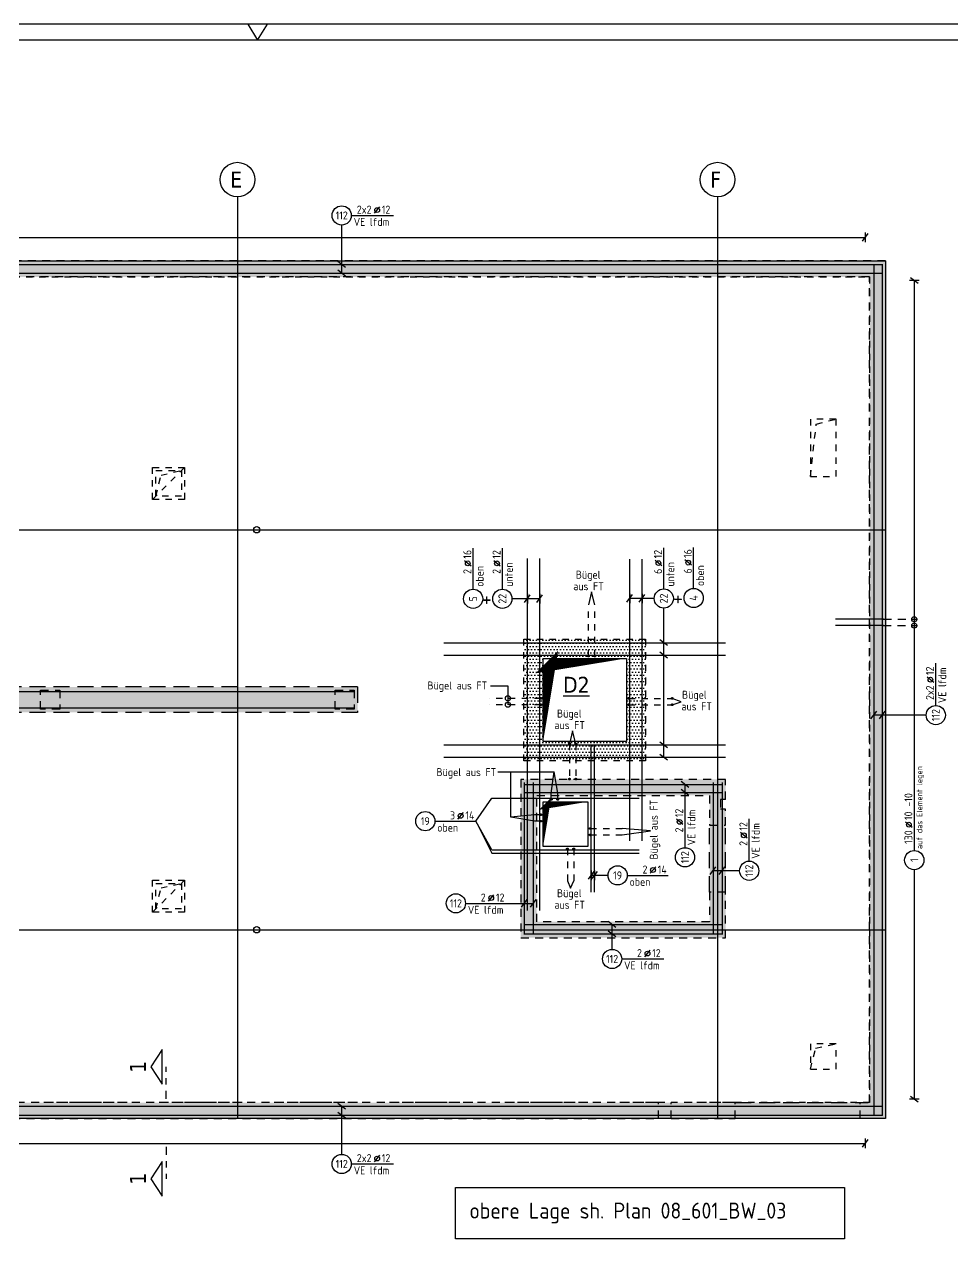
# Model space of a CAD drawing. Extents: x -25 to 84, y -4 to 31.
# Drawn here: x 26.08 to 40.58, y 10.73 to 29.7 of the extents above; entities that cross this region are included whole.
import ezdxf
from ezdxf.enums import TextEntityAlignment as Align

# ---------------------------------------------------------------- set-up
doc = ezdxf.new("R2010")
doc.units = 0
doc.header["$LTSCALE"] = 0.5
for name, pattern in [('AUSGEZOGEN', [1000.01, 1000, 0.01]), ('HIDDEN2', [0.187, 0.125, -0.062]), ('PUNKT', [0.175, 0.05, -0.125]), ('STRICHLINIE', [0.75, 0.5, -0.25]), ('STRICHPUNKT2', [0.55, 0.25, -0.125, 0.05, -0.125]), ('VERDECKT', [0.375, 0.25, -0.125])]:
    doc.linetypes.add(name, pattern=pattern)
for name, color, linetype in [('ACHSEN', 7, 'Continuous'), ('Attika DG', 7, 'Continuous'), ('BETON', 7, 'Continuous'), ('DD', 7, 'Continuous'), ('DRUEBER', 7, 'Continuous'), ('grau_mittel', 7, 'Continuous'), ('HILFE', 7, 'Continuous'), ('RAHMEN', 7, 'Continuous'), ('RND', 7, 'Continuous'), ('SCHATTEN', 7, 'Continuous'), ('SCHNITTE', 7, 'Continuous'), ('SFP_Achsen', 7, 'Continuous'), ('TEXT', 7, 'Continuous'), ('VERDECKT', 7, 'Continuous'), ('VERDECKT2', 7, 'Continuous')]:
    doc.layers.add(name, color=color, linetype=linetype)
doc.styles.add('helv', font='tahoma.ttf')
doc.styles.add('txt', font='isocp.shx')

# ---------------------------------------------------------------- blocks, each defined once
blk = doc.blocks.new('Aufkantung')
at = {"color": 0, "linetype": 'ByBlock', "lineweight": -2}
for points in [[(-0.1, 10.25), (-0.05, 10.25), (-0.05, 13.4), (35.175, 13.4), (35.175, 0), (-0.1, 0)], [(0.15, 13.15), (34.925, 13.15), (34.925, 0.25), (0.15, 0.25)], [(29.525, 7.49), (31.425, 7.49), (31.425, 5.59), (29.525, 5.59)], [(29.825, 7.19), (31.125, 7.19), (31.125, 5.89), (29.825, 5.89)]]:
    blk.add_lwpolyline(points, close=True, dxfattribs=at)
blk = doc.blocks.new('lei_gre')
at = {"layer": 'RND', "color": 7, "linetype": 'Continuous'}
for p, q in [((-0.09, -0.12), (0.09, 0.12)), ((0, 0.15), (0, -0.15))]:
    blk.add_line(p, q, dxfattribs=at)
blk = doc.blocks.new('RND_LEI')
at = {"layer": 'RND', "color": 7, "linetype": 'Continuous'}
blk.add_line((1.022, 0.066), (1.19, 0.27), dxfattribs=at)
for centre, radius in [((0, 0), 0.3), ((1.106, 0.168), 0.075)]:
    blk.add_circle(centre, radius, dxfattribs=at)
at = {"layer": 'RND', "color": 7, "linetype": 'Continuous', "style": 'txt'}
blk.add_attdef('POSL', text='', height=0.25, dxfattribs=at).set_placement((0, 0), align=Align.MIDDLE)
blk.add_attdef('ANZ', text='', height=0.25, dxfattribs=at).set_placement((0.931, 0.057), align=Align.RIGHT)
for tag, p in [('DUM', (1.253, 0.057)), ('ABSTD', (1.674, 0.057)), ('POSTXT', (0.374, -0.327))]:
    blk.add_attdef(tag, p, '', height=0.25, dxfattribs=at)
blk = doc.blocks.new('SCHN-1')
at = {"layer": 'SCHNITTE', "color": 5, "linetype": 'Continuous'}
blk.add_lwpolyline([(0.54, 0.125), (0, 0.485), (-0.54, 0.125)], close=True, dxfattribs=at)
at = {"layer": 'SCHNITTE', "color": 6, "linetype": 'Continuous', "style": 'helv'}
blk.add_attdef('SCHN-1', text='', height=0.5, dxfattribs=at).set_placement((0, 0.635), align=Align.CENTER)
blk = doc.blocks.new('A1-35-0')
at = {"layer": 'RAHMEN'}
blk.add_line((118.9, 59.4), (0, 59.4), dxfattribs=at)
at = {"layer": 'RAHMEN', "color": 7, "linetype": 'Continuous'}
for p, q in [((59.14, 59.4), (59.45, 58.9)), ((59.45, 58.9), (59.76, 59.4))]:
    blk.add_line(p, q, dxfattribs=at)
at = {"layer": 'RAHMEN', "color": 5}
blk.add_line((118.4, 58.9), (2, 58.9), dxfattribs=at)

msp = doc.modelspace()

# ---------------------------------------------------------------- hatches: boundary and pattern name
at = {"layer": 'Attika DG', "linetype": 'AUSGEZOGEN'}
h = msp.add_hatch(dxfattribs=at)
h.set_pattern_fill('DOTS', color=102, scale=0.8, double=1)
h.set_pattern_definition([(0, (-74.275054, 0.027677), (0.025, 0.05), [0, -0.05])])
h.paths.add_polyline_path([(39.5349, 26.0023), (4.3099, 26.0023), (4.3099, 22.8523), (4.2599, 22.8523), (4.2599, 12.6023), (39.5349, 12.6023)])
h.paths.add_polyline_path([(4.5099, 25.7523), (39.2849, 25.7523), (39.2849, 12.8523), (4.5099, 12.8523)], flags=16)
h = msp.add_hatch(dxfattribs=at)
h.set_pattern_fill('DOTS', color=102, scale=0.8, double=1)
h.set_pattern_definition([(0, (-47.320054, -29.4212), (0.025, 0.05), [0, -0.05])])
h.paths.add_polyline_path([(33.8849, 20.0923), (33.8849, 18.1923), (35.7849, 18.1923), (35.7849, 20.0923)])
h.paths.add_polyline_path([(35.4849, 19.7923), (34.1849, 19.7923), (34.1849, 18.4923), (35.4849, 18.4923)], flags=16)
at = {"layer": 'grau_mittel'}
h = msp.add_hatch(color=61, dxfattribs=at)
h.paths.add_polyline_path([(39.2849, 25.7523), (39.2849, 12.8523), (39.1349, 12.8523), (39.1349, 12.6023), (39.5349, 12.6023), (39.5349, 26.0023), (4.3849, 26.0023), (4.3849, 22.8523), (4.3349, 22.8523), (4.3349, 12.6023), (10.5299, 12.6023), (10.5299, 12.8523), (4.5449, 12.8523), (4.5449, 25.7523), (8.0349, 25.7523), (8.0349, 20.4273), (8.2849, 20.4273), (8.2849, 25.7523)])
h.paths.add_polyline_path([(35.9849, 12.6023), (35.9849, 12.8523), (13.2899, 12.8523), (13.2899, 12.6023)], flags=17)
h.paths.add_polyline_path([(36.1849, 12.8523), (36.1849, 12.6023), (37.1849, 12.6023), (37.1849, 12.8523)], flags=17)
h.paths.add_polyline_path([(34.0849, 15.6773), (34.0849, 17.6523), (36.7849, 17.6523), (36.7849, 17.1873), (37.0349, 17.1873), (37.0349, 17.4373), (36.9549, 17.4373), (36.9549, 17.5873), (37.0349, 17.5873), (37.0349, 17.9023), (33.8349, 17.9023), (33.8349, 15.4273), (37.0349, 15.4273), (37.0349, 16.1373), (36.7849, 16.1373), (36.7849, 15.6773)], flags=17)
h = msp.add_hatch(color=61, dxfattribs=at)
h.paths.add_polyline_path([(39.1349, 12.6023), (39.1349, 12.8523), (37.1849, 12.8523), (37.1849, 12.6023)])
h.paths.add_polyline_path([(12.4199, 12.8523), (12.4199, 12.6023), (13.2899, 12.6023), (13.2899, 12.8523)])
h.paths.add_polyline_path([(10.5299, 12.8523), (10.5299, 12.6023), (12.2199, 12.6023), (12.2199, 12.8523)])
h.paths.add_polyline_path([(8.0349, 20.4273), (8.0349, 20.6773), (4.6099, 20.6773), (4.6099, 20.4273)])
h.paths.add_polyline_path([(36.7849, 16.1373), (37.0349, 16.1373), (37.0349, 17.1873), (36.7849, 17.1873)])
h.paths.add_polyline_path([(31.2849, 18.9473), (31.2849, 19.3473), (14.2949, 19.3473), (14.2949, 18.9473)])

# ---------------------------------------------------------------- linework, layer by layer
at = {"layer": 'ACHSEN', "color": 140, "linetype": 'AUSGEZOGEN'}
for p, q in [((29.4099, 27.0023), (29.4099, 12.6023)), ((36.9099, 27.0023), (36.9099, 12.6023)), ((2.2599, 21.8023), (39.5349, 21.8023)), ((2.2599, 15.5523), (39.5349, 15.5523))]:
    msp.add_line(p, q, dxfattribs=at)
at = {"layer": 'BETON', "color": 6, "linetype": 'AUSGEZOGEN'}
for p, q in [((4.3099, 26.0023), (39.5349, 26.0023)), ((39.5349, 26.0023), (39.5349, 12.6023)), ((39.5349, 12.6023), (4.2599, 12.6023))]:
    msp.add_line(p, q, dxfattribs=at)
for points in [[(34.1849, 19.7923), (35.4849, 19.7923), (35.4849, 18.4923), (34.1849, 18.4923)], [(34.1849, 17.5523), (34.8849, 17.5523), (34.8849, 16.8523), (34.1849, 16.8523)], [(32.8161, 11.5245), (38.8895, 11.5245), (38.8895, 10.7253), (32.8161, 10.7253)]]:
    msp.add_lwpolyline(points, close=True, dxfattribs=at)
for centre in [(29.7099, 21.8023), (29.7099, 15.5523)]:
    msp.add_circle(centre, 0.05, dxfattribs=at)
at = {"layer": 'DD', "color": 7, "linetype": 'HIDDEN2'}
for p, q in [((38.4504, 23.4534), (38.7599, 23.5323)), ((38.3599, 22.6323), (38.4504, 23.4534)), ((28.1349, 22.3273), (28.2165, 22.657)), ((28.2165, 22.657), (28.5349, 22.7273)), ((28.1349, 15.8773), (28.2165, 16.207)), ((28.2165, 16.207), (28.5349, 16.2773)), ((38.3599, 13.3723), (38.4415, 13.702)), ((38.4415, 13.702), (38.7599, 13.7723))]:
    msp.add_line(p, q, dxfattribs=at)
for points in [[(38.7599, 23.5323), (38.3599, 23.5323), (38.3599, 22.6323), (38.7599, 22.6323)], [(28.1349, 22.7273), (28.5349, 22.7273), (28.5349, 22.3273), (28.1349, 22.3273)], [(28.1349, 16.2773), (28.5349, 16.2773), (28.5349, 15.8773), (28.1349, 15.8773)], [(38.7599, 13.7723), (38.3599, 13.7723), (38.3599, 13.3723), (38.7599, 13.3723)]]:
    msp.add_lwpolyline(points, close=True, dxfattribs=at)
at = {"layer": 'DRUEBER', "color": 7, "linetype": 'PUNKT'}
for p, q in [((28.0849, 22.2773), (28.5849, 22.7773)), ((28.0849, 15.8273), (28.5849, 16.3273))]:
    msp.add_line(p, q, dxfattribs=at)
for points in [[(28.0849, 22.7773), (28.5849, 22.7773), (28.5849, 22.2773), (28.0849, 22.2773)], [(28.0849, 16.3273), (28.5849, 16.3273), (28.5849, 15.8273), (28.0849, 15.8273)]]:
    msp.add_lwpolyline(points, close=True, dxfattribs=at)
at = {"layer": 'HILFE', "color": 102, "linetype": 'AUSGEZOGEN'}
for p, q in [((34.9385, 20.8321), (34.8906, 20.6273)), ((34.9906, 20.6273), (34.9385, 20.8321)), ((33.3638, 19.3642), (33.6349, 19.3642)), ((33.6349, 19.3642), (33.6349, 19.0681)), ((36.3425, 19.1131), (36.1999, 19.1681)), ((36.1999, 19.0681), (36.3425, 19.1131)), ((34.6443, 18.6621), (34.5963, 18.4573)), ((34.6963, 18.4573), (34.6443, 18.6621)), ((33.4786, 18.0205), (34.3547, 18.0205)), ((33.6777, 17.3125), (33.6777, 18.0205)), ((34.3122, 17.6873), (34.3547, 18.0205)), ((34.4122, 17.6873), (34.3547, 18.0205)), ((34.0499, 17.3496), (33.6777, 17.3125)), ((34.0499, 17.2496), (33.6777, 17.3125)), ((35.8622, 17.0959), (35.4199, 17.1347)), ((35.4199, 17.0347), (35.8622, 17.0959)), ((34.5628, 16.3173), (34.6128, 16.2)), ((34.6128, 16.2), (34.6628, 16.3173))]:
    msp.add_line(p, q, dxfattribs=at)
at = {"layer": 'HILFE', "color": 102, "linetype": 'VERDECKT'}
for points in [[(26.3349, 19.2973), (26.6349, 19.2973), (26.6349, 18.9973), (26.3349, 18.9973)], [(30.9349, 19.2973), (31.2349, 19.2973), (31.2349, 18.9973), (30.9349, 18.9973)]]:
    msp.add_lwpolyline(points, close=True, dxfattribs=at)
at = {"layer": 'RND', "color": 7, "linetype": 'AUSGEZOGEN'}
for p, q in [((31.1885, 26.7133), (31.8485, 26.7133)), ((24.0131, 26.37), (39.2172, 26.37)), ((39.9817, 25.6984), (39.9817, 16.7906)), ((33.0912, 20.8738), (33.0912, 21.5138)), ((33.5478, 20.8738), (33.5478, 21.5138)), ((36.0694, 20.8784), (36.0694, 21.5184)), ((36.5354, 20.8858), (36.5354, 21.5258)), ((40.318, 19.0563), (40.318, 19.7163)), ((36.4006, 16.8348), (36.4006, 17.4948)), ((37.4031, 16.6247), (37.4031, 17.2847)), ((32.4936, 17.2492), (33.1336, 17.2492)), ((35.4978, 16.4021), (36.1378, 16.4021)), ((39.9817, 16.4906), (39.9817, 12.9064)), ((32.9713, 15.9649), (33.6313, 15.9649)), ((35.4117, 15.0966), (36.0717, 15.0966)), ((24.0131, 12.2139), (39.2172, 12.2139)), ((31.1885, 11.8935), (31.8485, 11.8935))]:
    msp.add_line(p, q, dxfattribs=at)
at = {"layer": 'RND', "color": 102, "linetype": 'AUSGEZOGEN'}
for p, q in [((31.0385, 25.8119), (31.0385, 26.5633)), ((34.1318, 20.7238), (33.6978, 20.7238)), ((35.9194, 20.7284), (35.5379, 20.7284)), ((36.0694, 18.2478), (36.0694, 20.5784)), ((40.168, 18.9063), (39.3494, 18.9063)), ((36.4006, 17.4944), (36.4006, 17.8227)), ((33.1336, 17.2492), (33.3849, 17.6089)), ((33.1336, 17.2492), (33.3849, 16.7517)), ((33.3849, 16.8017), (33.1336, 17.2492)), ((35.1978, 16.4021), (34.937, 16.4021)), ((37.2531, 16.4747), (36.8392, 16.4747)), ((33.6275, 15.9649), (34.0311, 15.9649)), ((35.2617, 15.2466), (35.2617, 15.6344)), ((31.0385, 12.0435), (31.0385, 12.7949))]:
    msp.add_line(p, q, dxfattribs=at)
at = {"layer": 'RND', "color": 102, "linetype": 'VERDECKT'}
for p, q in [((39.4936, 20.3042), (40.0317, 20.3042)), ((39.4999, 20.4042), (40.0317, 20.4042))]:
    msp.add_line(p, q, dxfattribs=at)
at = {"layer": 'RND', "color": 1, "linetype": 'AUSGEZOGEN'}
for points in [[(4.3599, 25.9464), (39.4849, 25.9464)], [(4.3599, 25.8119), (39.4849, 25.8119)], [(39.3494, 25.9523), (39.3494, 12.6523)], [(39.4826, 25.9523), (39.4826, 12.6523)], [(33.9391, 15.8523), (33.9391, 21.3523)], [(34.1318, 15.8523), (34.1318, 21.3523)], [(35.5379, 16.9423), (35.5379, 21.3423)], [(35.7306, 16.9423), (35.7306, 21.3423)], [(39.4999, 20.4042), (38.7499, 20.4042)], [(39.4999, 20.3042), (38.7499, 20.3042)], [(32.6349, 20.0367), (37.0349, 20.0367)], [(32.6349, 19.8434), (37.0349, 19.8434)], [(14.3449, 19.274), (31.2349, 19.274)], [(14.3449, 19.0205), (31.2349, 19.0205)], [(32.6349, 18.4411), (37.0349, 18.4411)], [(34.937, 16.1423), (34.937, 18.4423)], [(34.987, 16.1423), (34.987, 18.4423)], [(32.6349, 18.2478), (37.0349, 18.2478)], [(33.89, 17.8523), (33.89, 15.4773)], [(34.0311, 17.8523), (34.0311, 15.4773)], [(36.8392, 17.8523), (36.8392, 15.4773)], [(36.9802, 17.8523), (36.9802, 15.4773)], [(33.8849, 17.8227), (36.9849, 17.8227)], [(33.8849, 17.6975), (36.9849, 17.6975)], [(33.3849, 17.6089), (35.6849, 17.6089)], [(33.3849, 16.8017), (35.6849, 16.8017)], [(33.3849, 16.7517), (35.6849, 16.7517)], [(33.8849, 15.6344), (36.9849, 15.6344)], [(33.8849, 15.4875), (36.9849, 15.4875)], [(4.3099, 12.7949), (39.4849, 12.7949)], [(4.3099, 12.6537), (39.4849, 12.6537)]]:
    msp.add_lwpolyline(points, dxfattribs=at)
at = {"layer": 'RND', "color": 102, "linetype": 'HIDDEN2'}
for points in [[(34.8906, 19.8273), (34.8906, 20.6273)], [(34.9906, 19.8273), (34.9906, 20.6273)], [(34.1499, 19.1681), (33.3499, 19.1681)], [(35.5199, 19.1681), (36.1999, 19.1681)], [(34.1499, 19.0681), (33.3499, 19.0681)], [(35.5199, 19.0681), (36.1999, 19.0681)], [(34.5963, 18.4573), (34.5963, 17.9073)], [(34.6963, 18.4573), (34.6963, 17.9073)], [(34.3122, 17.5873), (34.3122, 17.6873)], [(34.4122, 17.5873), (34.4122, 17.6873)], [(34.1499, 17.3496), (34.0499, 17.3496)], [(34.1499, 17.2496), (34.0499, 17.2496)], [(34.9199, 17.1347), (35.4199, 17.1347)], [(34.9199, 17.0347), (35.4199, 17.0347)], [(34.5628, 16.8173), (34.5628, 16.3173)], [(34.6628, 16.8173), (34.6628, 16.3173)]]:
    msp.add_lwpolyline(points, dxfattribs=at)
at = {"layer": 'RND', "color": 7, "linetype": 'AUSGEZOGEN', "const_width": 0.0125}
for points in [[(39.4936, 20.4042, -1), (39.5061, 20.4042, -1)], [(39.4936, 20.3042, -1), (39.5061, 20.3042, -1)]]:
    msp.add_lwpolyline(points, format="xyb", close=True, dxfattribs=at)
at = {"layer": 'RND', "color": 7, "linetype": 'AUSGEZOGEN'}
for centre in [(39.9817, 20.4042), (39.9817, 20.3042), (33.6349, 19.1681), (33.6349, 19.0681)]:
    msp.add_circle(centre, 0.04, dxfattribs=at)
at = {"layer": 'RND', "color": 102, "linetype": 'HIDDEN2'}
for centre in [(34.8906, 19.8273), (34.9906, 19.8273), (34.1499, 19.1681), (35.5199, 19.1681), (36.1999, 19.1681), (34.1499, 19.0681), (35.5199, 19.0681), (36.1999, 19.0681), (34.5963, 18.4573), (34.6963, 18.4573), (34.5963, 17.9073), (34.6963, 17.9073), (34.3122, 17.5873), (34.4122, 17.5873), (34.1499, 17.3496), (34.1499, 17.2496), (34.9199, 17.1347), (34.9199, 17.0347), (34.5628, 16.8173), (34.6628, 16.8173)]:
    msp.add_circle(centre, 0.0125, dxfattribs=at)
at = {"layer": 'SCHATTEN', "color": 1, "linetype": 'AUSGEZOGEN'}
for points in [[(29.7452, 21.8376, 0, 0, 0), (29.7452, 21.8376, 0, 0.00163, 0), (29.7398, 21.8413, 0.00163, 0.00324, 0), (29.7341, 21.8442, 0.00324, 0.00478, 0), (29.7281, 21.8462, 0.00478, 0.00625, 0), (29.722, 21.8475, 0.00625, 0.00761, 0), (29.7159, 21.8481, 0.00761, 0.00884, 0), (29.7099, 21.8478, 0.00884, 0.00992, 0), (29.704, 21.8469, 0.00992, 0.0108, 0), (29.6983, 21.8453, 0.0108, 0.0115, 0), (29.6929, 21.8431, 0.0115, 0.0121, 0), (29.6879, 21.8403, 0.0121, 0.0124, 0), (29.6832, 21.837, 0.0124, 0.0125, 0), (29.6789, 21.8332, 0.0125, 0.0124, 0), (29.6751, 21.8289, 0.0124, 0.0121, 0), (29.6718, 21.8242, 0.0121, 0.0115, 0), (29.669, 21.8192, 0.0115, 0.0108, 0), (29.6668, 21.8138, 0.0108, 0.00992, 0), (29.6652, 21.8081, 0.00992, 0.00884, 0), (29.6643, 21.8023, 0.00884, 0.00761, 0), (29.6641, 21.7962, 0.00761, 0.00625, 0), (29.6646, 21.7901, 0.00625, 0.00478, 0), (29.6659, 21.784, 0.00478, 0.00324, 0), (29.668, 21.7781, 0.00324, 0.00163, 0), (29.6709, 21.7723, 0.00163, 0, 0)], [(34.1849, 18.4923, 0, 0.212, 0), (34.2905, 19.7836, 0, 0, 0), (34.1935, 19.6866, 0.212, 0, 0), (35.4849, 19.7923, 0, 0, 0)], [(34.1849, 16.8523, 0, 0.1141, 0), (34.2418, 17.5476, 0, 0, 0), (34.1895, 17.4954, 0.1141, 0, 0), (34.8849, 17.5523, 0, 0, 0)], [(29.7452, 15.5876, 0, 0, 0), (29.7452, 15.5876, 0, 0.00163, 0), (29.7398, 15.5913, 0.00163, 0.00324, 0), (29.7341, 15.5942, 0.00324, 0.00478, 0), (29.7281, 15.5962, 0.00478, 0.00625, 0), (29.722, 15.5975, 0.00625, 0.00761, 0), (29.7159, 15.5981, 0.00761, 0.00884, 0), (29.7099, 15.5978, 0.00884, 0.00992, 0), (29.704, 15.5969, 0.00992, 0.0108, 0), (29.6983, 15.5953, 0.0108, 0.0115, 0), (29.6929, 15.5931, 0.0115, 0.0121, 0), (29.6879, 15.5903, 0.0121, 0.0124, 0), (29.6832, 15.587, 0.0124, 0.0125, 0), (29.6789, 15.5832, 0.0125, 0.0124, 0), (29.6751, 15.5789, 0.0124, 0.0121, 0), (29.6718, 15.5742, 0.0121, 0.0115, 0), (29.669, 15.5692, 0.0115, 0.0108, 0), (29.6668, 15.5638, 0.0108, 0.00992, 0), (29.6652, 15.5581, 0.00992, 0.00884, 0), (29.6643, 15.5523, 0.00884, 0.00761, 0), (29.6641, 15.5462, 0.00761, 0.00625, 0), (29.6646, 15.5401, 0.00625, 0.00478, 0), (29.6659, 15.534, 0.00478, 0.00324, 0), (29.668, 15.5281, 0.00324, 0.00163, 0), (29.6709, 15.5223, 0.00163, 0, 0)]]:
    msp.add_lwpolyline(points, format="xyseb", dxfattribs=at)
at = {"layer": 'SCHNITTE', "color": 5, "linetype": 'STRICHPUNKT2'}
for p, q in [((28.2976, 12.9102), (28.2976, 13.4102)), ((28.2976, 12.1625), (28.2976, 11.6625))]:
    msp.add_line(p, q, dxfattribs=at)
at = {"layer": 'SFP_Achsen', "color": 7, "linetype": 'AUSGEZOGEN'}
for centre in [(29.4099, 27.2727), (36.9099, 27.2727)]:
    msp.add_circle(centre, 0.2705, dxfattribs=at)
at = {"layer": 'VERDECKT', "color": 7, "linetype": 'VERDECKT', "lineweight": -2}
for p, q in [((39.5349, 26.0023), (39.5349, 12.6023)), ((39.2849, 25.7523), (8.2849, 25.7523)), ((39.2849, 12.8523), (39.2849, 25.7523)), ((37.0349, 17.9023), (33.8349, 17.9023)), ((33.8349, 17.9023), (33.8349, 15.4273)), ((37.0349, 17.5873), (37.0349, 17.9023)), ((34.0849, 15.6773), (34.0849, 17.6523)), ((34.0849, 17.6523), (36.7849, 17.6523)), ((36.7849, 17.6523), (36.7849, 17.1873)), ((37.0349, 17.1873), (37.0349, 17.4373)), ((36.7849, 17.1873), (37.0349, 17.1873)), ((37.0349, 16.1373), (36.7849, 16.1373)), ((36.7849, 16.1373), (36.7849, 15.6773)), ((37.0349, 15.4273), (37.0349, 16.1373)), ((36.7849, 15.6773), (34.0849, 15.6773)), ((33.8349, 15.4273), (37.0349, 15.4273)), ((35.9849, 12.8523), (13.2899, 12.8523)), ((37.1849, 12.8523), (36.1849, 12.8523)), ((37.1849, 12.6023), (37.1849, 12.8523)), ((39.1349, 12.6023), (39.1349, 12.8523)), ((39.1349, 12.8523), (39.2849, 12.8523)), ((13.2899, 12.6023), (35.9849, 12.6023)), ((36.1849, 12.6023), (37.1849, 12.6023)), ((39.5349, 12.6023), (39.1349, 12.6023))]:
    msp.add_line(p, q, dxfattribs=at)
at = {"layer": 'VERDECKT', "color": 7, "linetype": 'VERDECKT'}
for p, q in [((37.0349, 17.5873), (36.9549, 17.5873)), ((36.9549, 17.5873), (36.9549, 17.4373)), ((37.0349, 17.4373), (36.9549, 17.4373)), ((35.9849, 12.6023), (35.9849, 12.8523)), ((36.1849, 12.6023), (36.1849, 12.8523))]:
    msp.add_line(p, q, dxfattribs=at)
at = {"layer": 'VERDECKT', "color": 7, "linetype": 'VERDECKT', "lineweight": -2}
msp.add_lwpolyline([(39.5349, 26.0023), (4.3099, 26.0023), (4.3099, 22.8523), (4.3349, 22.8523)], dxfattribs=at)
at = {"layer": 'VERDECKT2', "color": 7, "linetype": 'STRICHLINIE'}
for p, q in [((31.2849, 19.3473), (14.2949, 19.3473)), ((31.2849, 19.3473), (31.2849, 18.9473)), ((31.2849, 18.9473), (14.2949, 18.9473)), ((36.7849, 16.1373), (36.7849, 17.1873)), ((37.0349, 16.1373), (37.0349, 17.1873)), ((37.1849, 12.8523), (39.1349, 12.8523)), ((39.1349, 12.6023), (37.1849, 12.6023))]:
    msp.add_line(p, q, dxfattribs=at)

# ---------------------------------------------------------------- block references
at = {"layer": 'Attika DG', "color": 102, "linetype": 'PUNKT'}
msp.add_blockref('Aufkantung', (4.3599, 12.6023), dxfattribs=at)
at = {"layer": 'RAHMEN', "color": 191, "linetype": 'AUSGEZOGEN', "xscale": 0.5, "yscale": 0.5, "zscale": 0.5}
msp.add_blockref('A1-35-0', (0, 0), dxfattribs=at)
at = {"layer": 'RND', "color": 7, "linetype": 'AUSGEZOGEN', "xscale": 0.5, "yscale": 0.5, "zscale": 0.5}
for p, values in [((31.0385, 26.7133), {'POSL': '112', 'DUM': '12', 'ANZ': '2x2', 'POSTXT': 'VE lfdm'}), ((32.3436, 17.2492), {'POSL': '19', 'DUM': '14', 'ANZ': '3', 'POSTXT': 'oben'}), ((35.3478, 16.4021), {'POSL': '19', 'DUM': '14', 'ANZ': '2', 'POSTXT': 'oben'}), ((32.8213, 15.9649), {'POSL': '112', 'DUM': '12', 'ANZ': '2', 'POSTXT': 'VE lfdm'}), ((35.2617, 15.0966), {'POSL': '112', 'DUM': '12', 'ANZ': '2', 'POSTXT': 'VE lfdm'}), ((31.0385, 11.8935), {'POSL': '112', 'DUM': '12', 'ANZ': '2x2', 'POSTXT': 'VE lfdm'})]:
    msp.add_blockref('RND_LEI', p, dxfattribs=at).add_auto_attribs(values)
for p in [(39.2172, 26.37), (33.9391, 20.7238), (34.1318, 20.7238), (35.5379, 20.7284), (35.7306, 20.7284), (39.3494, 18.9063), (39.4826, 18.9063), (36.8392, 16.4747), (36.9802, 16.4747), (34.937, 16.4021), (34.987, 16.4021), (33.89, 15.9649), (34.0311, 15.9649), (39.2172, 12.2139)]:
    msp.add_blockref('lei_gre', p, dxfattribs=at)
for p, rotation in [((31.0385, 25.9464), 90), ((31.0385, 25.8119), 90), ((39.9817, 25.6984), 270), ((36.0694, 20.0367), 90), ((36.0694, 19.8434), 90), ((36.0694, 18.4411), 90), ((36.0694, 18.2478), 90), ((36.4006, 17.8227), 90), ((36.4006, 17.6975), 90), ((35.2617, 15.6344), 90), ((35.2617, 15.4875), 90), ((39.9817, 12.9064), 270), ((31.0385, 12.7949), 90), ((31.0385, 12.6537), 90)]:
    msp.add_blockref('lei_gre', p, dxfattribs=dict(at, rotation=rotation))
at = {"layer": 'RND', "color": 7, "linetype": 'AUSGEZOGEN', "xscale": 0.5, "yscale": 0.5, "zscale": 0.5, "rotation": 90}
for p, values in [((33.0912, 20.7238), {'POSL': '5', 'DUM': '16', 'ANZ': '2', 'POSTXT': 'oben'}), ((33.5478, 20.7238), {'POSL': '22', 'DUM': '12', 'ANZ': '2', 'POSTXT': 'unten'}), ((36.0694, 20.7284), {'POSL': '22', 'DUM': '12', 'ANZ': '6', 'POSTXT': 'unten'}), ((36.5354, 20.7358), {'POSL': '4', 'DUM': '16', 'ANZ': '6', 'POSTXT': 'oben'}), ((40.318, 18.9063), {'POSL': '112', 'DUM': '12', 'ANZ': '2x2', 'POSTXT': 'VE lfdm'}), ((39.9817, 16.6406), {'POSL': '1', 'DUM': '10', 'ANZ': '130', 'ABSTD': '-10'}), ((36.4006, 16.6848), {'POSL': '112', 'DUM': '12', 'ANZ': '2', 'POSTXT': 'VE lfdm'}), ((37.4031, 16.4747), {'POSL': '112', 'DUM': '12', 'ANZ': '2', 'POSTXT': 'VE lfdm'})]:
    msp.add_blockref('RND_LEI', p, dxfattribs=at).add_auto_attribs(values)
at = {"layer": 'SCHNITTE', "color": 5, "linetype": 'STRICHPUNKT2', "xscale": 0.5, "yscale": 0.5, "zscale": 0.5, "rotation": 90}
for p in [(28.2976, 13.4102), (28.2976, 11.6625)]:
    msp.add_blockref('SCHN-1', p, dxfattribs=at).add_auto_attribs({'SCHN-1': '1'})

# ---------------------------------------------------------------- texts
at = {"layer": 'SFP_Achsen', "color": 6, "linetype": 'AUSGEZOGEN', "style": 'helv'}
for s, p in [('E', (29.2958, 27.1484)), ('F', (36.7958, 27.1484))]:
    msp.add_text(s, height=0.25, dxfattribs=at).set_placement(p)
at = {"layer": 'TEXT', "color": 7, "linetype": 'AUSGEZOGEN', "style": 'txt'}
for s, p in [('Bügel', (34.6951, 21.0383)), ('aus FT', (34.6552, 20.8571)), ('Bügel aus FT', (32.3773, 19.3065)), ('Bügel', (36.3543, 19.1619)), ('Bügel', (34.4009, 18.8683)), ('aus FT', (36.3444, 18.9806)), ('aus FT', (34.361, 18.6871)), ('Bügel aus FT', (32.5184, 17.9525)), ('Bügel', (34.4009, 16.0613)), ('aus FT', (34.361, 15.8801))]:
    msp.add_text(s, height=0.125, dxfattribs=at).set_placement(p)
at = {"layer": 'TEXT', "color": 6, "linetype": 'AUSGEZOGEN', "style": 'txt'}
for p in [(33.4022, 20.626), (36.3898, 20.638)]:
    msp.add_text('+', height=0.25, rotation=90, dxfattribs=at).set_placement(p)
at = {"layer": 'TEXT', "color": 6, "linetype": 'AUSGEZOGEN', "style": 'helv'}
msp.add_text('%%UD2', height=0.25, dxfattribs=at).set_placement((34.496, 19.2549))
at = {"layer": 'TEXT', "color": 102, "linetype": 'AUSGEZOGEN', "style": 'txt'}
msp.add_text('auf das Element legen', height=0.09, rotation=90, dxfattribs=at).set_placement((40.1081, 16.8137))
at = {"layer": 'TEXT', "color": 7, "linetype": 'AUSGEZOGEN', "style": 'txt'}
msp.add_text('Bügel aus FT', height=0.125, rotation=90, dxfattribs=at).set_placement((35.9753, 16.6501))
at = {"layer": 'TEXT', "color": 6, "style": 'txt'}
msp.add_text('obere Lage sh. Plan 08_601_BW_03', height=0.25, dxfattribs=at).set_placement((33.0326, 11.0396))

doc.saveas('drawing.dxf')
